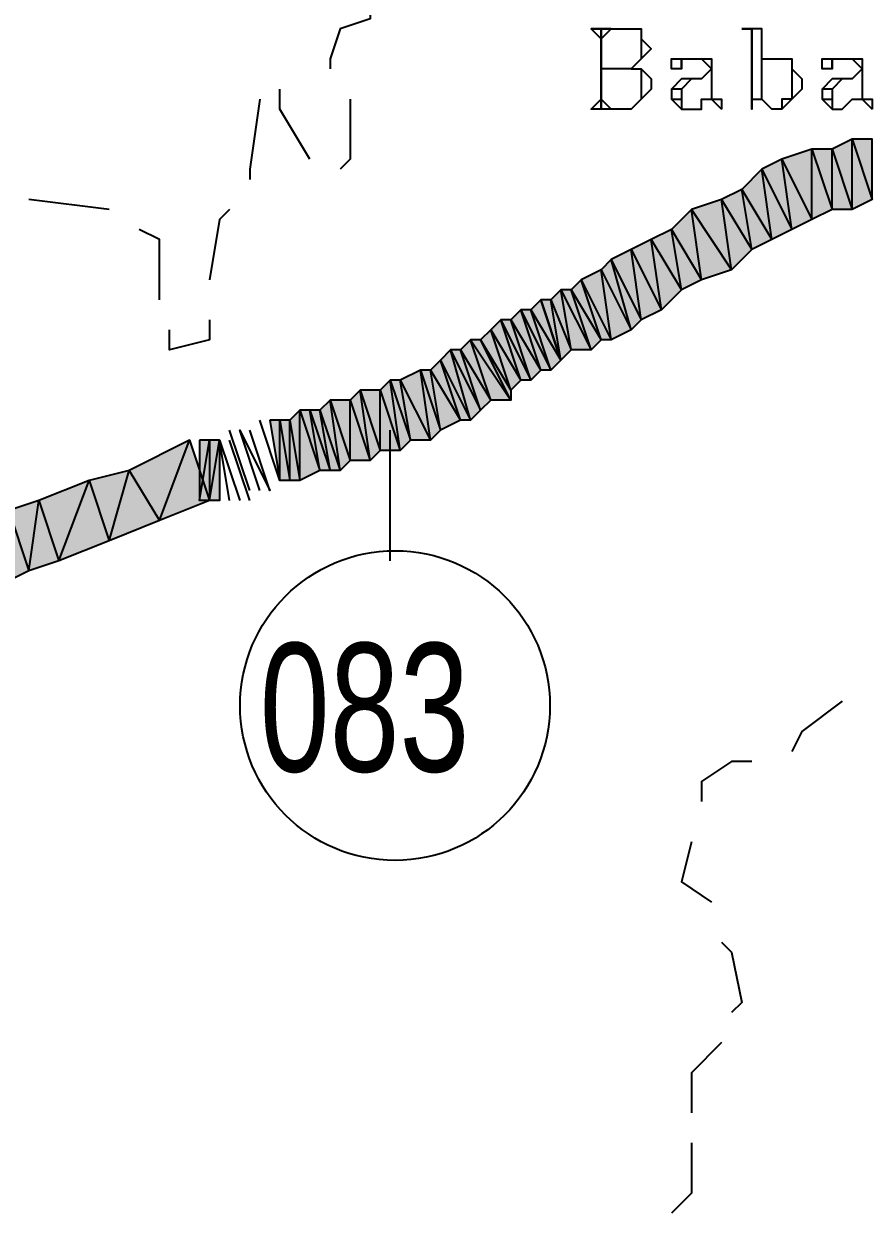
# Model space of a CAD drawing. Header units: millimetres. Extents: x 658 to 813, y 806 to 883.
# Drawn here: x 785.2451 to 785.5004, y 864.494 to 864.8542 of the extents above; entities that cross this region are included whole.
import ezdxf

# ---------------------------------------------------------------- set-up
doc = ezdxf.new("R2010")
doc.units = ezdxf.units.MM
doc.header["$LTSCALE"] = 0.1
doc.linetypes.add('atContinuous2', pattern=[0])
for name, color, linetype in [('BATKAB', 7, 'Continuous'), ('KLEKTOR1', 7, 'Continuous'), ('LINK NAS BARU', 7, 'Continuous'), ('TEXT', 8, 'Continuous'), ('zat_Mask_solid', 7, 'Continuous')]:
    doc.layers.add(name, color=color, linetype=linetype)
doc.styles.add('Style2', font='arial.ttf', dxfattribs={"height": 0.2})

msp = doc.modelspace()

# ---------------------------------------------------------------- hatches: boundary and pattern name
at = {"layer": 'KLEKTOR1'}
h = msp.add_hatch(color=7, dxfattribs=at)
h.paths.add_polyline_path([(785.48979, 864.79798), (785.48979, 864.81622), (785.49587, 864.79798)], flags=16)
h.paths.add_polyline_path([(785.48979, 864.81622), (785.49587, 864.79798), (785.49587, 864.81926)])
h = msp.add_hatch(color=7, dxfattribs=at)
h.paths.add_polyline_path([(785.49587, 864.79798), (785.49587, 864.81926), (785.50195, 864.80102)])
h.paths.add_polyline_path([(785.49587, 864.81926), (785.50195, 864.80102), (785.50195, 864.81926)], flags=17)
h = msp.add_hatch(color=7, dxfattribs=at)
h.paths.add_polyline_path([(785.48371, 864.79494), (785.48371, 864.81622), (785.48979, 864.79798)])
h.paths.add_polyline_path([(785.48371, 864.81622), (785.48979, 864.79798), (785.48979, 864.81622)], flags=17)
h = msp.add_hatch(color=7, dxfattribs=at)
h.paths.add_polyline_path([(785.41987, 864.75846), (785.41379, 864.7767), (785.42291, 864.75846)], flags=16)
h.paths.add_polyline_path([(785.41379, 864.7767), (785.42291, 864.75846), (785.41987, 864.77974)])
for points in [[(785.40467, 864.77062), (785.41075, 864.75542), (785.40771, 864.77366)], [(785.40163, 864.77062), (785.40771, 864.75238), (785.40467, 864.77062)], [(785.40771, 864.75238), (785.40467, 864.77062), (785.41075, 864.75542)], [(785.31955, 864.73414), (785.32259, 864.7159), (785.32259, 864.73414)]]:
    msp.add_hatch(color=7, dxfattribs=at).paths.add_polyline_path(points)
h = msp.add_hatch(color=7, dxfattribs=at)
h.paths.add_polyline_path([(785.41075, 864.75542), (785.40771, 864.77366), (785.41683, 864.75542)], flags=16)
h.paths.add_polyline_path([(785.40771, 864.77366), (785.41683, 864.75542), (785.41075, 864.77366)])
h = msp.add_hatch(color=7, dxfattribs=at)
h.paths.add_polyline_path([(785.39555, 864.7463), (785.38947, 864.76454), (785.39859, 864.7463)], flags=16)
h.paths.add_polyline_path([(785.38947, 864.76454), (785.39859, 864.7463), (785.39251, 864.76454)])
h = msp.add_hatch(color=7, dxfattribs=at)
h.paths.add_polyline_path([(785.40163, 864.74934), (785.39555, 864.76758), (785.40467, 864.74934)], flags=16)
h.paths.add_polyline_path([(785.39555, 864.76758), (785.40467, 864.74934), (785.39859, 864.76758)])
h = msp.add_hatch(color=7, dxfattribs=at)
h.paths.add_polyline_path([(785.38643, 864.74022), (785.38035, 864.75846), (785.39251, 864.74022)], flags=16)
h.paths.add_polyline_path([(785.38035, 864.75846), (785.39251, 864.74022), (785.38339, 864.75846)])
h.paths.add_polyline_path([(785.39251, 864.74022), (785.38339, 864.75846), (785.39251, 864.74326)], flags=0)
h = msp.add_hatch(color=7, dxfattribs=at)
h.paths.add_polyline_path([(785.37731, 864.73414), (785.37123, 864.75238), (785.38035, 864.73414)], flags=16)
h.paths.add_polyline_path([(785.37123, 864.75238), (785.38035, 864.73414), (785.37427, 864.75542)])
h = msp.add_hatch(color=7, dxfattribs=at)
h.paths.add_polyline_path([(785.38035, 864.73414), (785.37427, 864.75542), (785.38339, 864.73718)])
h.paths.add_polyline_path([(785.37427, 864.75542), (785.38339, 864.73718), (785.37731, 864.75542)], flags=17)
h = msp.add_hatch(color=7, dxfattribs=at)
h.paths.add_polyline_path([(785.35299, 864.72502), (785.35299, 864.74326), (785.35907, 864.72502)], flags=16)
h.paths.add_polyline_path([(785.35299, 864.74326), (785.35907, 864.72502), (785.35603, 864.7463)])
h = msp.add_hatch(color=7, dxfattribs=at)
h.paths.add_polyline_path([(785.35907, 864.72502), (785.35603, 864.7463), (785.36211, 864.72806)])
h.paths.add_polyline_path([(785.35603, 864.7463), (785.36211, 864.72806), (785.35907, 864.7463)], flags=17)
h = msp.add_hatch(color=7, dxfattribs=at)
h.paths.add_polyline_path([(785.36211, 864.72806), (785.35907, 864.7463), (785.36819, 864.72806)], flags=16)
h.paths.add_polyline_path([(785.35907, 864.7463), (785.36819, 864.72806), (785.36515, 864.74934)])
h = msp.add_hatch(color=7, dxfattribs=at)
h.paths.add_polyline_path([(785.36819, 864.72806), (785.36515, 864.74934), (785.37123, 864.7311)])
h.paths.add_polyline_path([(785.36515, 864.74934), (785.37123, 864.7311), (785.36819, 864.74934)], flags=17)
h = msp.add_hatch(color=7, dxfattribs=at)
h.paths.add_polyline_path([(785.34387, 864.72198), (785.34387, 864.74022), (785.34995, 864.72198)], flags=16)
h.paths.add_polyline_path([(785.34387, 864.74022), (785.34995, 864.72198), (785.34691, 864.74326)])
h = msp.add_hatch(color=7, dxfattribs=at)
h.paths.add_polyline_path([(785.34995, 864.72198), (785.34691, 864.74326), (785.35299, 864.72502)])
h.paths.add_polyline_path([(785.34691, 864.74326), (785.35299, 864.72502), (785.35299, 864.74326)], flags=17)
h = msp.add_hatch(color=7, dxfattribs=at)
h.paths.add_polyline_path([(785.33779, 864.71894), (785.33475, 864.73718), (785.34083, 864.71894)], flags=16)
h.paths.add_polyline_path([(785.33475, 864.73718), (785.34083, 864.71894), (785.33779, 864.74022)])
h = msp.add_hatch(color=7, dxfattribs=at)
h.paths.add_polyline_path([(785.34083, 864.71894), (785.33779, 864.74022), (785.34387, 864.72198)])
h.paths.add_polyline_path([(785.33779, 864.74022), (785.34387, 864.72198), (785.34387, 864.74022)], flags=17)
h = msp.add_hatch(color=7, dxfattribs=at)
h.paths.add_polyline_path([(785.32563, 864.7159), (785.32563, 864.73414), (785.32867, 864.7159)], flags=16)
h.paths.add_polyline_path([(785.32563, 864.73414), (785.32867, 864.7159), (785.32867, 864.73718)])
h = msp.add_hatch(color=7, dxfattribs=at)
h.paths.add_polyline_path([(785.32867, 864.7159), (785.32867, 864.73718), (785.33475, 864.71894)])
h.paths.add_polyline_path([(785.32867, 864.73718), (785.33475, 864.71894), (785.33171, 864.73718)], flags=17)
h = msp.add_hatch(color=7, dxfattribs=at)
h.paths.add_polyline_path([(785.33475, 864.71894), (785.33171, 864.73718), (785.33779, 864.71894)], flags=16)
h.paths.add_polyline_path([(785.33171, 864.73718), (785.33779, 864.71894), (785.33475, 864.73718)])
h = msp.add_hatch(color=7, dxfattribs=at)
h.paths.add_polyline_path([(785.32259, 864.7159), (785.32259, 864.73414), (785.32563, 864.7159)], flags=16)
h.paths.add_polyline_path([(785.32259, 864.73414), (785.32563, 864.7159), (785.32563, 864.73414)])
h = msp.add_hatch(color=7, dxfattribs=at)
h.paths.add_polyline_path([(785.29827, 864.72806), (785.29827, 864.70982), (785.30131, 864.72806)], flags=16)
h.paths.add_polyline_path([(785.29827, 864.70982), (785.30131, 864.72806), (785.30131, 864.70982)])
h = msp.add_hatch(color=7, dxfattribs=at)
h.paths.add_polyline_path([(785.30131, 864.72806), (785.30131, 864.70982), (785.30435, 864.72806)], flags=16)
h.paths.add_polyline_path([(785.30131, 864.70982), (785.30435, 864.72806), (785.30435, 864.70982)])
at = {"layer": 'zat_Mask_solid'}
for points in [[(785.47459, 864.81318), (785.48371, 864.79494), (785.48371, 864.81622)], [(785.46851, 864.81014), (785.47763, 864.7919), (785.47459, 864.81318)], [(785.47763, 864.7919), (785.47459, 864.81318), (785.48371, 864.79494)], [(785.46243, 864.80406), (785.47155, 864.78886), (785.46851, 864.81014)], [(785.47155, 864.78886), (785.46851, 864.81014), (785.47763, 864.7919)], [(785.45635, 864.80102), (785.46547, 864.78582), (785.46243, 864.80406)], [(785.46547, 864.78582), (785.46243, 864.80406), (785.47155, 864.78886)], [(785.44723, 864.79798), (785.45939, 864.77974), (785.45635, 864.80102)], [(785.45939, 864.77974), (785.45635, 864.80102), (785.46547, 864.78582)], [(785.44115, 864.7919), (785.45027, 864.7767), (785.44723, 864.79798)], [(785.45027, 864.7767), (785.44723, 864.79798), (785.45939, 864.77974)], [(785.43507, 864.78886), (785.44419, 864.77366), (785.44115, 864.7919)], [(785.44419, 864.77366), (785.44115, 864.7919), (785.45027, 864.7767)], [(785.42291, 864.78278), (785.43203, 864.76454), (785.42899, 864.78582)], [(785.42899, 864.78582), (785.43811, 864.76758), (785.43507, 864.78886)], [(785.43203, 864.76454), (785.42899, 864.78582), (785.43811, 864.76758)], [(785.43811, 864.76758), (785.43507, 864.78886), (785.44419, 864.77366)], [(785.41987, 864.77974), (785.42899, 864.7615), (785.42291, 864.78278)], [(785.42899, 864.7615), (785.42291, 864.78278), (785.43203, 864.76454)], [(785.42291, 864.75846), (785.41987, 864.77974), (785.42899, 864.7615)], [(785.41075, 864.77366), (785.41987, 864.75846), (785.41379, 864.7767)], [(785.41683, 864.75542), (785.41075, 864.77366), (785.41987, 864.75846)], [(785.39859, 864.76758), (785.40771, 864.75238), (785.40163, 864.77062)], [(785.38643, 864.7615), (785.39555, 864.7463), (785.38947, 864.76454)], [(785.39251, 864.76454), (785.40163, 864.74934), (785.39555, 864.76758)], [(785.39859, 864.7463), (785.39251, 864.76454), (785.40163, 864.74934)], [(785.40467, 864.74934), (785.39859, 864.76758), (785.40771, 864.75238)], [(785.38339, 864.75846), (785.39251, 864.74326), (785.38643, 864.7615)], [(785.39251, 864.74326), (785.38643, 864.7615), (785.39555, 864.7463)], [(785.37731, 864.75542), (785.38643, 864.74022), (785.38035, 864.75846)], [(785.38339, 864.73718), (785.37731, 864.75542), (785.38643, 864.74022)], [(785.36819, 864.74934), (785.37731, 864.73414), (785.37123, 864.75238)], [(785.37123, 864.7311), (785.36819, 864.74934), (785.37731, 864.73414)], [(785.27699, 864.71894), (785.28611, 864.70374), (785.29523, 864.72806)], [(785.28611, 864.70374), (785.29523, 864.72806), (785.30131, 864.70982)], [(785.26483, 864.7159), (785.27091, 864.69766), (785.27699, 864.71894)], [(785.27091, 864.69766), (785.27699, 864.71894), (785.28611, 864.70374)], [(785.24963, 864.70982), (785.25571, 864.69158), (785.26483, 864.7159)], [(785.25571, 864.69158), (785.26483, 864.7159), (785.27091, 864.69766)], [(785.23443, 864.68246), (785.24051, 864.70678), (785.24659, 864.68854)], [(785.24051, 864.70678), (785.24659, 864.68854), (785.24963, 864.70982)], [(785.24659, 864.68854), (785.24963, 864.70982), (785.25571, 864.69158)]]:
    msp.add_hatch(color=7, dxfattribs=at).paths.add_polyline_path(points)

# ---------------------------------------------------------------- linework, layer by layer
at = {"layer": 'BATKAB', "color": 7}
for points in [[(785.34995, 864.85878), (785.34995, 864.85574), (785.34083, 864.8527), (785.33779, 864.84358), (785.33779, 864.84054)], [(785.33171, 864.81318), (785.32259, 864.82838), (785.32259, 864.83446)], [(785.31651, 864.83142), (785.31347, 864.81014), (785.31347, 864.8071)], [(785.34387, 864.83142), (785.34387, 864.81318), (785.34083, 864.81014)], [(785.27091, 864.79798), (785.24659, 864.80102)], [(785.30739, 864.79798), (785.30435, 864.79494), (785.30131, 864.7767)], [(785.28611, 864.77062), (785.28611, 864.78886), (785.28003, 864.7919)], [(785.30131, 864.76454), (785.30131, 864.75846), (785.28915, 864.75542), (785.28915, 864.7615)], [(785.49283, 864.64902), (785.48067, 864.6399), (785.47763, 864.63382)], [(785.46547, 864.63078), (785.45939, 864.63078), (785.45027, 864.6247), (785.45027, 864.61862)], [(785.44723, 864.60646), (785.44419, 864.59429), (785.45331, 864.58821)], [(785.45635, 864.57605), (785.45939, 864.57301), (785.46243, 864.55781), (785.45939, 864.55477)], [(785.45635, 864.54565), (785.44723, 864.53653), (785.44723, 864.52437)], [(785.44723, 864.51525), (785.44723, 864.50005), (785.44115, 864.49397)]]:
    msp.add_lwpolyline(points, dxfattribs=at)
at = {"layer": 'KLEKTOR1', "color": 7}
for points in [[(785.48979, 864.81622), (785.49587, 864.79798), (785.49587, 864.81926), (785.48979, 864.81622)], [(785.49587, 864.79798), (785.49587, 864.81926), (785.50195, 864.80102), (785.49587, 864.79798)], [(785.49587, 864.81926), (785.50195, 864.80102), (785.50195, 864.81926), (785.49587, 864.81926)], [(785.47459, 864.81318), (785.48371, 864.79494), (785.48371, 864.81622), (785.47459, 864.81318)], [(785.48371, 864.79494), (785.48371, 864.81622), (785.48979, 864.79798), (785.48371, 864.79494)], [(785.48371, 864.81622), (785.48979, 864.79798), (785.48979, 864.81622), (785.48371, 864.81622)], [(785.48979, 864.79798), (785.48979, 864.81622), (785.49587, 864.79798), (785.48979, 864.79798)], [(785.46851, 864.81014), (785.47763, 864.7919), (785.47459, 864.81318), (785.46851, 864.81014)], [(785.47763, 864.7919), (785.47459, 864.81318), (785.48371, 864.79494), (785.47763, 864.7919)], [(785.46243, 864.80406), (785.47155, 864.78886), (785.46851, 864.81014), (785.46243, 864.80406)], [(785.47155, 864.78886), (785.46851, 864.81014), (785.47763, 864.7919), (785.47155, 864.78886)], [(785.45635, 864.80102), (785.46547, 864.78582), (785.46243, 864.80406), (785.45635, 864.80102)], [(785.46547, 864.78582), (785.46243, 864.80406), (785.47155, 864.78886), (785.46547, 864.78582)], [(785.44723, 864.79798), (785.45939, 864.77974), (785.45635, 864.80102), (785.44723, 864.79798)], [(785.45939, 864.77974), (785.45635, 864.80102), (785.46547, 864.78582), (785.45939, 864.77974)], [(785.44115, 864.7919), (785.45027, 864.7767), (785.44723, 864.79798), (785.44115, 864.7919)], [(785.45027, 864.7767), (785.44723, 864.79798), (785.45939, 864.77974), (785.45027, 864.7767)], [(785.43507, 864.78886), (785.44419, 864.77366), (785.44115, 864.7919), (785.43507, 864.78886)], [(785.44419, 864.77366), (785.44115, 864.7919), (785.45027, 864.7767), (785.44419, 864.77366)], [(785.42291, 864.78278), (785.43203, 864.76454), (785.42899, 864.78582), (785.42291, 864.78278)], [(785.42899, 864.78582), (785.43811, 864.76758), (785.43507, 864.78886), (785.42899, 864.78582)], [(785.43203, 864.76454), (785.42899, 864.78582), (785.43811, 864.76758), (785.43203, 864.76454)], [(785.43811, 864.76758), (785.43507, 864.78886), (785.44419, 864.77366), (785.43811, 864.76758)], [(785.41987, 864.77974), (785.42899, 864.7615), (785.42291, 864.78278), (785.41987, 864.77974)], [(785.42899, 864.7615), (785.42291, 864.78278), (785.43203, 864.76454), (785.42899, 864.7615)], [(785.41379, 864.7767), (785.42291, 864.75846), (785.41987, 864.77974), (785.41379, 864.7767)], [(785.42291, 864.75846), (785.41987, 864.77974), (785.42899, 864.7615), (785.42291, 864.75846)], [(785.41075, 864.77366), (785.41987, 864.75846), (785.41379, 864.7767), (785.41075, 864.77366)], [(785.41987, 864.75846), (785.41379, 864.7767), (785.42291, 864.75846), (785.41987, 864.75846)], [(785.40467, 864.77062), (785.41075, 864.75542), (785.40771, 864.77366), (785.40467, 864.77062)], [(785.41075, 864.75542), (785.40771, 864.77366), (785.41683, 864.75542), (785.41075, 864.75542)], [(785.40771, 864.77366), (785.41683, 864.75542), (785.41075, 864.77366), (785.40771, 864.77366)], [(785.41683, 864.75542), (785.41075, 864.77366), (785.41987, 864.75846), (785.41683, 864.75542)], [(785.39859, 864.76758), (785.40771, 864.75238), (785.40163, 864.77062), (785.39859, 864.76758)], [(785.40163, 864.77062), (785.40771, 864.75238), (785.40467, 864.77062), (785.40163, 864.77062)], [(785.40771, 864.75238), (785.40467, 864.77062), (785.41075, 864.75542), (785.40771, 864.75238)], [(785.38643, 864.7615), (785.39555, 864.7463), (785.38947, 864.76454), (785.38643, 864.7615)], [(785.39555, 864.7463), (785.38947, 864.76454), (785.39859, 864.7463), (785.39555, 864.7463)], [(785.38947, 864.76454), (785.39859, 864.7463), (785.39251, 864.76454), (785.38947, 864.76454)], [(785.39251, 864.76454), (785.40163, 864.74934), (785.39555, 864.76758), (785.39251, 864.76454)], [(785.39859, 864.7463), (785.39251, 864.76454), (785.40163, 864.74934), (785.39859, 864.7463)], [(785.40163, 864.74934), (785.39555, 864.76758), (785.40467, 864.74934), (785.40163, 864.74934)], [(785.39555, 864.76758), (785.40467, 864.74934), (785.39859, 864.76758), (785.39555, 864.76758)], [(785.40467, 864.74934), (785.39859, 864.76758), (785.40771, 864.75238), (785.40467, 864.74934)], [(785.38339, 864.75846), (785.39251, 864.74326), (785.38643, 864.7615), (785.38339, 864.75846)], [(785.39251, 864.74326), (785.38643, 864.7615), (785.39555, 864.7463), (785.39251, 864.74326)], [(785.37731, 864.75542), (785.38643, 864.74022), (785.38035, 864.75846), (785.37731, 864.75542)], [(785.38643, 864.74022), (785.38035, 864.75846), (785.39251, 864.74022), (785.38643, 864.74022)], [(785.38035, 864.75846), (785.39251, 864.74022), (785.38339, 864.75846), (785.38035, 864.75846)], [(785.39251, 864.74022), (785.38339, 864.75846), (785.39251, 864.74326), (785.39251, 864.74022)], [(785.37123, 864.75238), (785.38035, 864.73414), (785.37427, 864.75542), (785.37123, 864.75238)], [(785.38035, 864.73414), (785.37427, 864.75542), (785.38339, 864.73718), (785.38035, 864.73414)], [(785.37427, 864.75542), (785.38339, 864.73718), (785.37731, 864.75542), (785.37427, 864.75542)], [(785.38339, 864.73718), (785.37731, 864.75542), (785.38643, 864.74022), (785.38339, 864.73718)], [(785.36819, 864.74934), (785.37731, 864.73414), (785.37123, 864.75238), (785.36819, 864.74934)], [(785.37731, 864.73414), (785.37123, 864.75238), (785.38035, 864.73414), (785.37731, 864.73414)], [(785.35299, 864.74326), (785.35907, 864.72502), (785.35603, 864.7463), (785.35299, 864.74326)], [(785.35907, 864.72502), (785.35603, 864.7463), (785.36211, 864.72806), (785.35907, 864.72502)], [(785.35603, 864.7463), (785.36211, 864.72806), (785.35907, 864.7463), (785.35603, 864.7463)], [(785.35907, 864.7463), (785.36819, 864.72806), (785.36515, 864.74934), (785.35907, 864.7463)], [(785.36211, 864.72806), (785.35907, 864.7463), (785.36819, 864.72806), (785.36211, 864.72806)], [(785.36819, 864.72806), (785.36515, 864.74934), (785.37123, 864.7311), (785.36819, 864.72806)], [(785.36515, 864.74934), (785.37123, 864.7311), (785.36819, 864.74934), (785.36515, 864.74934)], [(785.37123, 864.7311), (785.36819, 864.74934), (785.37731, 864.73414), (785.37123, 864.7311)], [(785.34387, 864.74022), (785.34995, 864.72198), (785.34691, 864.74326), (785.34387, 864.74022)], [(785.34995, 864.72198), (785.34691, 864.74326), (785.35299, 864.72502), (785.34995, 864.72198)], [(785.34691, 864.74326), (785.35299, 864.72502), (785.35299, 864.74326), (785.34691, 864.74326)], [(785.35299, 864.72502), (785.35299, 864.74326), (785.35907, 864.72502), (785.35299, 864.72502)], [(785.33475, 864.73718), (785.34083, 864.71894), (785.33779, 864.74022), (785.33475, 864.73718)], [(785.34083, 864.71894), (785.33779, 864.74022), (785.34387, 864.72198), (785.34083, 864.71894)], [(785.33779, 864.74022), (785.34387, 864.72198), (785.34387, 864.74022), (785.33779, 864.74022)], [(785.34387, 864.72198), (785.34387, 864.74022), (785.34995, 864.72198), (785.34387, 864.72198)], [(785.32563, 864.73414), (785.32867, 864.7159), (785.32867, 864.73718), (785.32563, 864.73414)], [(785.32867, 864.7159), (785.32867, 864.73718), (785.33475, 864.71894), (785.32867, 864.7159)], [(785.32867, 864.73718), (785.33475, 864.71894), (785.33171, 864.73718), (785.32867, 864.73718)], [(785.33475, 864.71894), (785.33171, 864.73718), (785.33779, 864.71894), (785.33475, 864.71894)], [(785.33171, 864.73718), (785.33779, 864.71894), (785.33475, 864.73718), (785.33171, 864.73718)], [(785.33779, 864.71894), (785.33475, 864.73718), (785.34083, 864.71894), (785.33779, 864.71894)], [(785.32259, 864.7159), (785.31651, 864.73414)], [(785.31955, 864.73414), (785.32259, 864.7159), (785.32259, 864.73414), (785.31955, 864.73414)], [(785.32259, 864.7159), (785.32259, 864.73414), (785.32563, 864.7159), (785.32259, 864.7159)], [(785.32259, 864.73414), (785.32563, 864.7159), (785.32563, 864.73414), (785.32259, 864.73414)], [(785.32563, 864.7159), (785.32563, 864.73414), (785.32867, 864.7159), (785.32563, 864.7159)], [(785.31347, 864.71286), (785.30739, 864.7311)], [(785.31651, 864.71286), (785.31043, 864.7311), (785.31955, 864.71286), (785.31347, 864.7311)], [(785.27699, 864.71894), (785.28611, 864.70374), (785.29523, 864.72806), (785.27699, 864.71894)], [(785.28611, 864.70374), (785.29523, 864.72806), (785.30131, 864.70982), (785.28611, 864.70374)], [(785.29827, 864.72806), (785.29827, 864.70982), (785.30131, 864.72806), (785.29827, 864.72806)], [(785.29827, 864.70982), (785.30131, 864.72806), (785.30131, 864.70982), (785.29827, 864.70982)], [(785.30131, 864.72806), (785.30131, 864.70982), (785.30435, 864.72806), (785.30131, 864.72806)], [(785.30131, 864.70982), (785.30435, 864.72806), (785.30435, 864.70982), (785.30131, 864.70982)], [(785.30739, 864.70982), (785.30435, 864.72806), (785.31043, 864.70982)], [(785.31347, 864.70982), (785.30739, 864.72806)], [(785.26483, 864.7159), (785.27091, 864.69766), (785.27699, 864.71894), (785.26483, 864.7159)], [(785.27091, 864.69766), (785.27699, 864.71894), (785.28611, 864.70374), (785.27091, 864.69766)], [(785.24963, 864.70982), (785.25571, 864.69158), (785.26483, 864.7159), (785.24963, 864.70982)], [(785.25571, 864.69158), (785.26483, 864.7159), (785.27091, 864.69766), (785.25571, 864.69158)], [(785.23443, 864.68246), (785.24051, 864.70678), (785.24659, 864.68854), (785.23443, 864.68246)], [(785.24051, 864.70678), (785.24659, 864.68854), (785.24963, 864.70982), (785.24051, 864.70678)], [(785.24659, 864.68854), (785.24963, 864.70982), (785.25571, 864.69158), (785.24659, 864.68854)]]:
    msp.add_lwpolyline(points, dxfattribs=at)
at = {"layer": 'LINK NAS BARU', "color": 7}
msp.add_lwpolyline([(785.35603, 864.69158), (785.35603, 864.7311)], dxfattribs=at)
at = {"layer": 'LINK NAS BARU', "color": 7, "linetype": 'atContinuous2'}
msp.add_circle((785.35747, 864.64772), 0.0469, dxfattribs=at)
at = {"layer": 'TEXT', "color": 7}
for points in [[(785.41683, 864.8527), (785.42899, 864.8527), (785.43203, 864.8527), (785.43203, 864.84966), (785.43507, 864.84662), (785.43203, 864.84358), (785.42899, 864.84054)], [(785.41987, 864.8527), (785.41683, 864.8527), (785.41987, 864.84966), (785.42291, 864.8527), (785.41987, 864.8527)], [(785.41987, 864.8527), (785.41987, 864.82838), (785.41987, 864.8527), (785.41987, 864.83142)], [(785.42899, 864.8527), (785.43203, 864.8527), (785.43203, 864.84966), (785.43203, 864.84358), (785.42899, 864.84054), (785.41987, 864.84054)], [(785.46547, 864.83142), (785.46547, 864.8527), (785.46547, 864.82838), (785.46547, 864.83142), (785.46851, 864.83142), (785.46851, 864.8527), (785.46243, 864.8527)], [(785.46243, 864.8527), (785.46547, 864.8527), (785.46547, 864.84966)], [(785.43203, 864.84966), (785.43203, 864.84662), (785.43203, 864.84358)], [(785.44419, 864.84054), (785.44419, 864.84358), (785.44419, 864.84054), (785.44115, 864.84054), (785.44115, 864.84358), (785.44419, 864.84358), (785.45027, 864.84358), (785.45331, 864.84358), (785.45331, 864.84054), (785.45331, 864.83142), (785.45635, 864.83142), (785.45635, 864.82838)], [(785.45027, 864.84358), (785.45331, 864.84054), (785.45331, 864.83142), (785.45635, 864.82838)], [(785.45331, 864.84358), (785.45331, 864.84054), (785.45331, 864.83142)], [(785.46851, 864.84054), (785.46851, 864.84358), (785.47155, 864.84358), (785.47459, 864.84358), (785.47763, 864.84358), (785.47763, 864.84054), (785.48067, 864.8375), (785.48067, 864.83446), (785.47763, 864.83142), (785.47459, 864.82838), (785.47155, 864.82838), (785.46851, 864.83142)], [(785.47459, 864.84358), (785.47763, 864.84358), (785.47763, 864.84054), (785.47763, 864.83446), (785.47763, 864.83142), (785.47459, 864.83142), (785.47459, 864.82838)], [(785.48979, 864.84054), (785.48979, 864.84358), (785.48979, 864.84054), (785.48675, 864.84054), (785.48675, 864.84358), (785.48979, 864.84358), (785.49587, 864.84358), (785.49891, 864.84358), (785.49891, 864.84054), (785.49891, 864.83142), (785.50195, 864.83142), (785.50195, 864.82838)], [(785.49587, 864.84358), (785.49891, 864.84054), (785.49891, 864.83142), (785.50195, 864.82838)], [(785.49891, 864.84358), (785.49891, 864.84054), (785.49891, 864.83142)], [(785.42899, 864.84054), (785.43203, 864.84054), (785.43507, 864.8375), (785.43507, 864.83446), (785.43203, 864.83142), (785.42899, 864.82838), (785.41683, 864.82838)], [(785.42899, 864.84054), (785.43203, 864.84054), (785.43203, 864.8375), (785.43203, 864.83142), (785.42899, 864.82838)], [(785.43203, 864.84054), (785.43203, 864.8375), (785.43203, 864.83446), (785.43203, 864.83142)], [(785.45331, 864.84054), (785.45027, 864.8375), (785.44419, 864.8375), (785.44115, 864.83446), (785.44115, 864.83142), (785.44419, 864.82838), (785.45027, 864.82838), (785.45027, 864.83142), (785.45331, 864.83142)], [(785.47763, 864.84054), (785.47763, 864.83446), (785.47763, 864.83142)], [(785.49891, 864.84054), (785.49587, 864.8375), (785.48979, 864.8375), (785.48675, 864.83446), (785.48675, 864.83142), (785.48979, 864.82838), (785.49283, 864.82838), (785.49587, 864.83142), (785.49891, 864.83142)], [(785.45027, 864.8375), (785.44723, 864.8375), (785.44419, 864.83446), (785.44419, 864.83142), (785.44419, 864.82838)], [(785.49587, 864.8375), (785.49283, 864.8375), (785.48979, 864.83446), (785.48979, 864.83142), (785.48979, 864.82838)], [(785.44419, 864.83446), (785.44115, 864.83446), (785.44115, 864.83142), (785.44419, 864.83142)], [(785.48979, 864.83446), (785.48675, 864.83446), (785.48675, 864.83142), (785.48979, 864.83142)], [(785.41987, 864.83142), (785.41683, 864.82838), (785.41987, 864.83142), (785.42291, 864.82838), (785.41987, 864.83142)]]:
    msp.add_lwpolyline(points, dxfattribs=at)

# ---------------------------------------------------------------- texts
at = {"layer": 'LINK NAS BARU', "color": 7, "style": 'Style2', "width": 0.7}
msp.add_text('083', height=0.038913, rotation=0.0006, dxfattribs=at).set_placement((785.31651, 864.62774))

doc.saveas('drawing.dxf')
